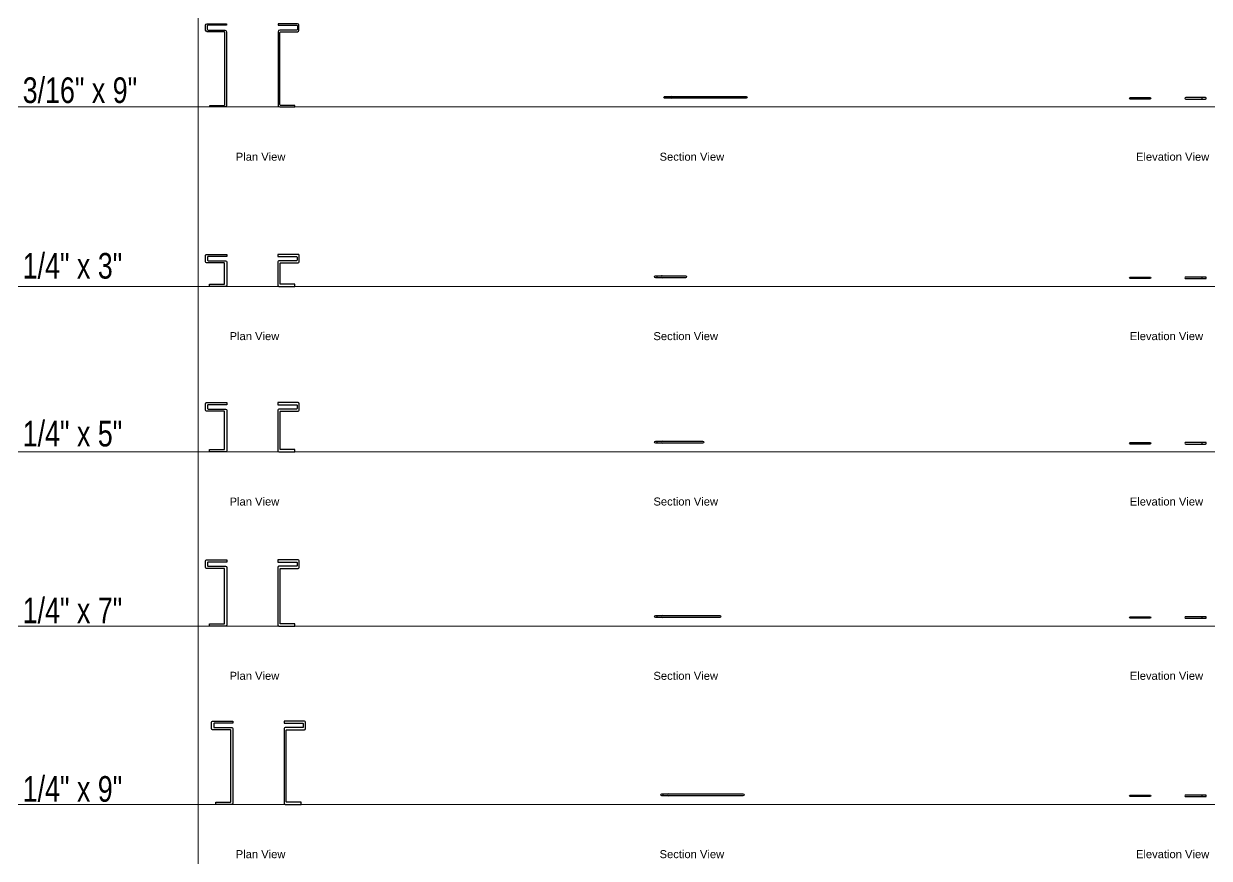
# Model space of a CAD drawing. Header units: inches. Extents: x 46 to 220, y -126 to 64.
# Drawn here: x 46 to 184.9, y -126.1 to -28.3 of the extents above; entities that cross this region are included whole.
import ezdxf
from ezdxf.enums import TextEntityAlignment as Align

# ---------------------------------------------------------------- set-up
doc = ezdxf.new("R2010")
doc.units = ezdxf.units.IN
doc.header["$LTSCALE"] = 48
doc.header["$MEASUREMENT"] = 0
doc.layers.add('A-Anno-Dims', color=211, linetype='Continuous', lineweight=25)
doc.layers.add('G-Anno-Ttlb', color=213, linetype='Continuous', lineweight=50)
doc.layers.add('G-Anno-Nplt', color=140, linetype='Continuous', lineweight=18, plot=False)
doc.styles.add('Arch-Dim', font='arial.ttf', dxfattribs={"width": 0.75})
doc.styles.add('RomanS', font='romans.shx')

# ---------------------------------------------------------------- blocks, each defined once
blk = doc.blocks.new('Anno_Title_T2')
at = {"color": 0, "linetype": 'ByBlock', "lineweight": -2, "style": 'RomanS'}
blk.add_attdef('TITLE', (0, 0.5), '', height=1.25, dxfattribs=at)
blk.add_attdef('SCALE', text='', height=0.75, dxfattribs=at).set_placement((0, -0.5), align=Align.TOP_LEFT)
blk = doc.blocks.new('AecDtl_.1875x9WireColumnAnchorElevationLeft')
at = {"color": 0, "linetype": 'ByBlock', "lineweight": -2, "ltscale": 0.0625}
blk.add_lwpolyline([(-0.09375, 0.1875), (2.21875, 0.1875, -1), (2.21875, 0), (-0.09375, 0, -1)], format="xyb", close=True, dxfattribs=at)
blk.add_lwpolyline([(0.3125, 0.1875), (0.3125, 0)], dxfattribs=at)
blk = doc.blocks.new('AecDtl_.1875x9WireColumnAnchorElevationRight')
at = {"color": 0, "linetype": 'ByBlock', "lineweight": -2, "ltscale": 0.0625}
blk.add_lwpolyline([(0.09375, 0.1875), (-2.21875, 0.1875, 1), (-2.21875, 0), (0.09375, 0, 1)], format="xyb", close=True, dxfattribs=at)
blk.add_lwpolyline([(-0.3125, 0.1875), (-0.3125, 0)], dxfattribs=at)
blk = doc.blocks.new('AecDtl_.25x3WireColumnAnchorElevationLeft')
at = {"color": 0, "linetype": 'ByBlock', "lineweight": -2, "ltscale": 0.0625}
blk.add_lwpolyline([(-0.09375, 0.1875), (2.21875, 0.1875, -1), (2.21875, 0), (-0.09375, 0, -1)], format="xyb", close=True, dxfattribs=at)
blk.add_lwpolyline([(0.3125, 0.1875), (0.3125, 0)], dxfattribs=at)
blk = doc.blocks.new('AecDtl_.25x3WireColumnAnchorElevationRight')
at = {"color": 0, "linetype": 'ByBlock', "lineweight": -2, "ltscale": 0.0625}
blk.add_lwpolyline([(0.09375, 0.1875), (-2.21875, 0.1875, 1), (-2.21875, 0), (0.09375, 0, 1)], format="xyb", close=True, dxfattribs=at)
blk.add_lwpolyline([(-0.3125, 0.1875), (-0.3125, 0)], dxfattribs=at)
blk = doc.blocks.new('AecDtl_.25x5WireColumnAnchorElevationLeft')
at = {"color": 0, "linetype": 'ByBlock', "lineweight": -2, "ltscale": 0.0625}
blk.add_lwpolyline([(-0.09375, 0.1875), (2.21875, 0.1875, -1), (2.21875, 0), (-0.09375, 0, -1)], format="xyb", close=True, dxfattribs=at)
blk.add_lwpolyline([(0.3125, 0.1875), (0.3125, 0)], dxfattribs=at)
blk = doc.blocks.new('AecDtl_.25x5WireColumnAnchorElevationRight')
at = {"color": 0, "linetype": 'ByBlock', "lineweight": -2, "ltscale": 0.0625}
blk.add_lwpolyline([(0.09375, 0.1875), (-2.21875, 0.1875, 1), (-2.21875, 0), (0.09375, 0, 1)], format="xyb", close=True, dxfattribs=at)
blk.add_lwpolyline([(-0.3125, 0.1875), (-0.3125, 0)], dxfattribs=at)
blk = doc.blocks.new('AecDtl_.25x7WireColumnAnchorElevationLeft')
at = {"color": 0, "linetype": 'ByBlock', "lineweight": -2, "ltscale": 0.0625}
blk.add_lwpolyline([(-0.09375, 0.1875), (2.21875, 0.1875, -1), (2.21875, 0), (-0.09375, 0, -1)], format="xyb", close=True, dxfattribs=at)
blk.add_lwpolyline([(0.3125, 0.1875), (0.3125, 0)], dxfattribs=at)
blk = doc.blocks.new('AecDtl_.25x7WireColumnAnchorElevationRight')
at = {"color": 0, "linetype": 'ByBlock', "lineweight": -2, "ltscale": 0.0625}
blk.add_lwpolyline([(0.09375, 0.1875), (-2.21875, 0.1875, 1), (-2.21875, 0), (0.09375, 0, 1)], format="xyb", close=True, dxfattribs=at)
blk.add_lwpolyline([(-0.3125, 0.1875), (-0.3125, 0)], dxfattribs=at)
blk = doc.blocks.new('AecDtl_.25x9WireColumnAnchorElevationLeft')
at = {"color": 0, "linetype": 'ByBlock', "lineweight": -2, "ltscale": 0.0625}
blk.add_lwpolyline([(-0.09375, 0.1875), (2.21875, 0.1875, -1), (2.21875, 0), (-0.09375, 0, -1)], format="xyb", close=True, dxfattribs=at)
blk.add_lwpolyline([(0.3125, 0.1875), (0.3125, 0)], dxfattribs=at)
blk = doc.blocks.new('AecDtl_.25x9WireColumnAnchorElevationRight')
at = {"color": 0, "linetype": 'ByBlock', "lineweight": -2, "ltscale": 0.0625}
blk.add_lwpolyline([(0.09375, 0.1875), (-2.21875, 0.1875, 1), (-2.21875, 0), (0.09375, 0, 1)], format="xyb", close=True, dxfattribs=at)
blk.add_lwpolyline([(-0.3125, 0.1875), (-0.3125, 0)], dxfattribs=at)
blk = doc.blocks.new('AecDtl_.1875x9WireColumnAnchorPlanLeft')
at = {"color": 0, "linetype": 'ByBlock', "lineweight": -2, "ltscale": 0.0625}
blk.add_lwpolyline([(2.25, 0.75), (2.25, 0.5625), (0.09375, 0.5625, 0.414213562), (0, 0.46875), (0, 0.09375, 0.414213562), (0.09375, 0), (2.0625, 0, -0.414213562), (2.25, -0.1875), (2.25, -8.8125, -0.414213562), (2.0625, -9), (0.3125, -9), (0.3125, -8.8125), (1.96875, -8.8125, 0.414213562), (2.0625, -8.71875), (2.0625, -0.28125, 0.414213562), (1.96875, -0.1875), (0, -0.1875, -0.414213562), (-0.1875, 0), (-0.1875, 0.5625, -0.414213562), (0, 0.75)], format="xyb", close=True, dxfattribs=at)
blk = doc.blocks.new('AecDtl_.1875x9WireColumnAnchorPlanRight')
at = {"color": 0, "linetype": 'ByBlock', "lineweight": -2, "ltscale": 0.0625}
blk.add_lwpolyline([(-2.25, 0.75), (-2.25, 0.5625), (-0.09375, 0.5625, -0.414213562), (0, 0.46875), (0, 0.09375, -0.414213562), (-0.09375, 0), (-2.0625, 0, 0.414213562), (-2.25, -0.1875), (-2.25, -8.8125, 0.414213562), (-2.0625, -9), (-0.3125, -9), (-0.3125, -8.8125), (-1.96875, -8.8125, -0.414213562), (-2.0625, -8.71875), (-2.0625, -0.28125, -0.414213562), (-1.96875, -0.1875), (0, -0.1875, 0.414213562), (0.1875, 0), (0.1875, 0.5625, 0.414213562), (0, 0.75)], format="xyb", close=True, dxfattribs=at)
blk = doc.blocks.new('AecDtl_.1875x9WireColumnAnchorSection')
at = {"color": 0, "linetype": 'ByBlock', "lineweight": -2, "ltscale": 0.0625}
blk.add_lwpolyline([(-0.65625, 0.1875), (8.90625, 0.1875, -1), (8.90625, 0), (-0.65625, 0)], format="xyb", dxfattribs=at)
blk.add_circle((-0.65625, 0.09375), 0.09375, dxfattribs=at)
blk.add_arc((0.09375, 0.09375), 0.09375, 90, 270, dxfattribs=at)
blk = doc.blocks.new('AecDtl_.25x3WireColumnAnchorPlanLeft')
at = {"color": 0, "linetype": 'ByBlock', "lineweight": -2, "ltscale": 0.0625}
blk.add_lwpolyline([(2.25, 0.75), (2.25, 0.5), (0.0625, 0.5, 0.41421356), (0, 0.4375), (0, 0.0625, 0.41421356), (0.0625, 0), (2.125, 0, -0.41421356), (2.25, -0.125), (2.25, -2.875, -0.41421356), (2.125, -3), (0.25, -3), (0.25, -2.75), (1.9375, -2.75, 0.41421356), (2, -2.6875), (2, -0.3125, 0.41421356), (1.9375, -0.25), (-0.125, -0.25, -0.41421356), (-0.25, -0.125), (-0.25, 0.625, -0.41421356), (-0.125, 0.75), (2.25, 0.75)], format="xyb", dxfattribs=at)
blk = doc.blocks.new('AecDtl_.25x3WireColumnAnchorPlanRight')
at = {"color": 0, "linetype": 'ByBlock', "lineweight": -2, "ltscale": 0.0625}
blk.add_lwpolyline([(-2.25, 0.75), (-2.25, 0.5), (-0.0625, 0.5, -0.41421356), (0, 0.4375), (0, 0.0625, -0.41421356), (-0.0625, 0), (-2.125, 0, 0.41421356), (-2.25, -0.125), (-2.25, -2.875, 0.41421356), (-2.125, -3), (-0.25, -3), (-0.25, -2.75), (-1.9375, -2.75, -0.41421356), (-2, -2.6875), (-2, -0.3125, -0.41421356), (-1.9375, -0.25), (0.125, -0.25, 0.41421356), (0.25, -0.125), (0.25, 0.625, 0.41421356), (0.125, 0.75), (-2.25, 0.75)], format="xyb", dxfattribs=at)
blk = doc.blocks.new('AecDtl_.25x3WireColumnAnchorSection')
at = {"color": 0, "linetype": 'ByBlock', "lineweight": -2, "ltscale": 0.0625}
blk.add_lwpolyline([(-0.625, 0.25), (2.875, 0.25, -1), (2.875, 0), (-0.625, 0)], format="xyb", dxfattribs=at)
blk.add_circle((-0.625, 0.125), 0.125, dxfattribs=at)
blk.add_arc((0.125, 0.125), 0.125, 90, 270, dxfattribs=at)
blk = doc.blocks.new('AecDtl_.25x5WireColumnAnchorPlanLeft')
at = {"color": 0, "linetype": 'ByBlock', "lineweight": -2, "ltscale": 0.0625}
blk.add_lwpolyline([(2.25, 0.75), (2.25, 0.5), (0.0625, 0.5, 0.41421356), (0, 0.4375), (0, 0.0625, 0.41421356), (0.0625, 0), (2.125, 0, -0.41421356), (2.25, -0.125), (2.25, -4.875, -0.41421356), (2.125, -5), (0.25, -5), (0.25, -4.75), (1.9375, -4.75, 0.41421356), (2, -4.6875), (2, -0.3125, 0.41421356), (1.9375, -0.25), (-0.125, -0.25, -0.41421356), (-0.25, -0.125), (-0.25, 0.625, -0.41421356), (-0.125, 0.75), (2.25, 0.75)], format="xyb", dxfattribs=at)
blk = doc.blocks.new('AecDtl_.25x5WireColumnAnchorPlanRight')
at = {"color": 0, "linetype": 'ByBlock', "lineweight": -2, "ltscale": 0.0625}
blk.add_lwpolyline([(-2.25, 0.75), (-2.25, 0.5), (-0.0625, 0.5, -0.41421356), (0, 0.4375), (0, 0.0625, -0.41421356), (-0.0625, 0), (-2.125, 0, 0.41421356), (-2.25, -0.125), (-2.25, -4.875, 0.41421356), (-2.125, -5), (-0.25, -5), (-0.25, -4.75), (-1.9375, -4.75, -0.41421356), (-2, -4.6875), (-2, -0.3125, -0.41421356), (-1.9375, -0.25), (0.125, -0.25, 0.41421356), (0.25, -0.125), (0.25, 0.625, 0.41421356), (0.125, 0.75), (-2.25, 0.75)], format="xyb", dxfattribs=at)
blk = doc.blocks.new('AecDtl_.25x5WireColumnAnchorSection')
at = {"color": 0, "linetype": 'ByBlock', "lineweight": -2, "ltscale": 0.0625}
blk.add_lwpolyline([(-0.625, 0.25), (4.875, 0.25, -1), (4.875, 0), (-0.625, 0)], format="xyb", dxfattribs=at)
blk.add_circle((-0.625, 0.125), 0.125, dxfattribs=at)
blk.add_arc((0.125, 0.125), 0.125, 90, 270, dxfattribs=at)
blk = doc.blocks.new('AecDtl_.25x7WireColumnAnchorPlanLeft')
at = {"color": 0, "linetype": 'ByBlock', "lineweight": -2, "ltscale": 0.0625}
blk.add_lwpolyline([(2.25, 0.75), (2.25, 0.5), (0.0625, 0.5, 0.41421356), (0, 0.4375), (0, 0.0625, 0.41421356), (0.0625, 0), (2.125, 0, -0.41421356), (2.25, -0.125), (2.25, -6.875, -0.41421356), (2.125, -7), (0.25, -7), (0.25, -6.75), (1.9375, -6.75, 0.41421356), (2, -6.6875), (2, -0.3125, 0.41421356), (1.9375, -0.25), (-0.125, -0.25, -0.41421356), (-0.25, -0.125), (-0.25, 0.625, -0.41421356), (-0.125, 0.75), (2.25, 0.75)], format="xyb", dxfattribs=at)
blk = doc.blocks.new('AecDtl_.25x7WireColumnAnchorPlanRight')
at = {"color": 0, "linetype": 'ByBlock', "lineweight": -2, "ltscale": 0.0625}
blk.add_lwpolyline([(-2.25, 0.75), (-2.25, 0.5), (-0.0625, 0.5, -0.41421356), (0, 0.4375), (0, 0.0625, -0.41421356), (-0.0625, 0), (-2.125, 0, 0.41421356), (-2.25, -0.125), (-2.25, -6.875, 0.41421356), (-2.125, -7), (-0.25, -7), (-0.25, -6.75), (-1.9375, -6.75, -0.41421356), (-2, -6.6875), (-2, -0.3125, -0.41421356), (-1.9375, -0.25), (0.125, -0.25, 0.41421356), (0.25, -0.125), (0.25, 0.625, 0.41421356), (0.125, 0.75), (-2.25, 0.75)], format="xyb", dxfattribs=at)
blk = doc.blocks.new('AecDtl_.25x7WireColumnAnchorSection')
at = {"color": 0, "linetype": 'ByBlock', "lineweight": -2, "ltscale": 0.0625}
blk.add_lwpolyline([(-0.625, 0.25), (6.875, 0.25, -1), (6.875, 0), (-0.625, 0)], format="xyb", dxfattribs=at)
blk.add_circle((-0.625, 0.125), 0.125, dxfattribs=at)
blk.add_arc((0.125, 0.125), 0.125, 90, 270, dxfattribs=at)
blk = doc.blocks.new('AecDtl_.25x9WireColumnAnchorPlanLeft')
at = {"color": 0, "linetype": 'ByBlock', "lineweight": -2, "ltscale": 0.0625}
blk.add_lwpolyline([(2.25, 0.75), (2.25, 0.5), (0.0625, 0.5, 0.41421356), (0, 0.4375), (0, 0.0625, 0.41421356), (0.0625, 0), (2.125, 0, -0.41421356), (2.25, -0.125), (2.25, -8.875, -0.41421356), (2.125, -9), (0.25, -9), (0.25, -8.75), (1.9375, -8.75, 0.41421356), (2, -8.6875), (2, -0.3125, 0.41421356), (1.9375, -0.25), (-0.125, -0.25, -0.41421356), (-0.25, -0.125), (-0.25, 0.625, -0.41421356), (-0.125, 0.75), (2.25, 0.75)], format="xyb", dxfattribs=at)
blk = doc.blocks.new('AecDtl_.25x9WireColumnAnchorPlanRight')
at = {"color": 0, "linetype": 'ByBlock', "lineweight": -2, "ltscale": 0.0625}
blk.add_lwpolyline([(-2.25, 0.75), (-2.25, 0.5), (-0.0625, 0.5, -0.41421356), (0, 0.4375), (0, 0.0625, -0.41421356), (-0.0625, 0), (-2.125, 0, 0.41421356), (-2.25, -0.125), (-2.25, -8.875, 0.41421356), (-2.125, -9), (-0.25, -9), (-0.25, -8.75), (-1.9375, -8.75, -0.41421356), (-2, -8.6875), (-2, -0.3125, -0.41421356), (-1.9375, -0.25), (0.125, -0.25, 0.41421356), (0.25, -0.125), (0.25, 0.625, 0.41421356), (0.125, 0.75), (-2.25, 0.75)], format="xyb", dxfattribs=at)
blk = doc.blocks.new('AecDtl_.25x9WireColumnAnchorSection')
at = {"color": 0, "linetype": 'ByBlock', "lineweight": -2, "ltscale": 0.0625}
blk.add_lwpolyline([(-0.625, 0.25), (8.875, 0.25, -1), (8.875, 0), (-0.625, 0)], format="xyb", dxfattribs=at)
blk.add_circle((-0.625, 0.125), 0.125, dxfattribs=at)
blk.add_arc((0.125, 0.125), 0.125, 90, 270, dxfattribs=at)

msp = doc.modelspace()

# ---------------------------------------------------------------- linework, layer by layer
at = {"layer": 'G-Anno-Nplt'}
for p, direction in [((66.40562, 298.01685), (0, -1)), ((1082.46492, -38.03221), (1, 0)), ((1081.74279, -59.04941), (1, 0)), ((1081.74279, -78.42629), (1, 0)), ((1081.74279, -98.84359), (1, 0)), ((1082.46492, -119.73879), (1, 0))]:
    msp.add_xline(p, direction, dxfattribs=at)

# ---------------------------------------------------------------- block references
for name, p in [('AecDtl_.1875x9WireColumnAnchorPlanLeft', (67.45993, -29.03221)), ('AecDtl_.1875x9WireColumnAnchorPlanRight', (78.02243, -29.03221)), ('AecDtl_.1875x9WireColumnAnchorSection', (121.71645, -37.00096)), ('AecDtl_.1875x9WireColumnAnchorElevationLeft', (175.71491, -37.12596)), ('AecDtl_.1875x9WireColumnAnchorElevationRight', (184.33991, -37.12596)), ('AecDtl_.25x3WireColumnAnchorPlanLeft', (67.49118, -56.04941)), ('AecDtl_.25x3WireColumnAnchorPlanRight', (77.99118, -56.04941)), ('AecDtl_.25x3WireColumnAnchorSection', (120.63698, -58.04941)), ('AecDtl_.25x3WireColumnAnchorElevationLeft', (175.71491, -58.14316)), ('AecDtl_.25x3WireColumnAnchorElevationRight', (184.33991, -58.14316)), ('AecDtl_.25x5WireColumnAnchorPlanLeft', (67.49118, -73.42629)), ('AecDtl_.25x5WireColumnAnchorPlanRight', (77.99118, -73.42629)), ('AecDtl_.25x5WireColumnAnchorSection', (120.63698, -77.42629)), ('AecDtl_.25x5WireColumnAnchorElevationLeft', (175.71491, -77.52004)), ('AecDtl_.25x5WireColumnAnchorElevationRight', (184.33991, -77.52004)), ('AecDtl_.25x7WireColumnAnchorPlanLeft', (67.49118, -91.84359)), ('AecDtl_.25x7WireColumnAnchorPlanRight', (77.99118, -91.84359)), ('AecDtl_.25x7WireColumnAnchorSection', (120.63698, -97.84359)), ('AecDtl_.25x7WireColumnAnchorElevationLeft', (175.71491, -97.93734)), ('AecDtl_.25x7WireColumnAnchorElevationRight', (184.33991, -97.93734)), ('AecDtl_.25x9WireColumnAnchorPlanLeft', (68.21331, -110.73879)), ('AecDtl_.25x9WireColumnAnchorPlanRight', (78.71331, -110.73879)), ('AecDtl_.25x9WireColumnAnchorSection', (121.35911, -118.73879)), ('AecDtl_.25x9WireColumnAnchorElevationLeft', (175.71491, -118.83254)), ('AecDtl_.25x9WireColumnAnchorElevationRight', (184.33991, -118.83254))]:
    msp.add_blockref(name, p)
at = {"layer": 'G-Anno-Ttlb'}
ref = msp.add_blockref('Anno_Title_T2', (70.79889, -44.70755), dxfattribs=dict(at, xscale=0.75, yscale=0.75, zscale=0.75))
ref.add_attrib('TITLE', 'Plan View', (70.79889, -44.33255), dxfattribs={"layer": '0', "color": 0, "linetype": 'ByBlock', "lineweight": -2, "height": 0.9375, "style": 'Arch-Dim'})
ref = msp.add_blockref('Anno_Title_T2', (120.4682, -44.70755), dxfattribs=dict(at, xscale=0.75, yscale=0.75, zscale=0.75))
ref.add_attrib('TITLE', 'Section View', (120.4682, -44.33255), dxfattribs={"layer": '0', "color": 0, "linetype": 'ByBlock', "lineweight": -2, "height": 0.9375, "style": 'Arch-Dim'})
ref = msp.add_blockref('Anno_Title_T2', (176.29229, -44.70755), dxfattribs=dict(at, xscale=0.75, yscale=0.75, zscale=0.75))
ref.add_attrib('TITLE', 'Elevation View', (176.29229, -44.33255), dxfattribs={"layer": '0', "color": 0, "linetype": 'ByBlock', "lineweight": -2, "height": 0.9375, "style": 'Arch-Dim'})
ref = msp.add_blockref('Anno_Title_T2', (70.07676, -65.72475), dxfattribs=dict(at, xscale=0.75, yscale=0.75, zscale=0.75))
ref.add_attrib('TITLE', 'Plan View', (70.07676, -65.34975), dxfattribs={"layer": '0', "color": 0, "linetype": 'ByBlock', "lineweight": -2, "height": 0.9375, "style": 'Arch-Dim'})
ref = msp.add_blockref('Anno_Title_T2', (119.74607, -65.72475), dxfattribs=dict(at, xscale=0.75, yscale=0.75, zscale=0.75))
ref.add_attrib('TITLE', 'Section View', (119.74607, -65.34975), dxfattribs={"layer": '0', "color": 0, "linetype": 'ByBlock', "lineweight": -2, "height": 0.9375, "style": 'Arch-Dim'})
ref = msp.add_blockref('Anno_Title_T2', (175.57016, -65.72475), dxfattribs=dict(at, xscale=0.75, yscale=0.75, zscale=0.75))
ref.add_attrib('TITLE', 'Elevation View', (175.57016, -65.34975), dxfattribs={"layer": '0', "color": 0, "linetype": 'ByBlock', "lineweight": -2, "height": 0.9375, "style": 'Arch-Dim'})
ref = msp.add_blockref('Anno_Title_T2', (70.07676, -85.10164), dxfattribs=dict(at, xscale=0.75, yscale=0.75, zscale=0.75))
ref.add_attrib('TITLE', 'Plan View', (70.07676, -84.72664), dxfattribs={"layer": '0', "color": 0, "linetype": 'ByBlock', "lineweight": -2, "height": 0.9375, "style": 'Arch-Dim'})
ref = msp.add_blockref('Anno_Title_T2', (119.74607, -85.10164), dxfattribs=dict(at, xscale=0.75, yscale=0.75, zscale=0.75))
ref.add_attrib('TITLE', 'Section View', (119.74607, -84.72664), dxfattribs={"layer": '0', "color": 0, "linetype": 'ByBlock', "lineweight": -2, "height": 0.9375, "style": 'Arch-Dim'})
ref = msp.add_blockref('Anno_Title_T2', (175.57016, -85.10164), dxfattribs=dict(at, xscale=0.75, yscale=0.75, zscale=0.75))
ref.add_attrib('TITLE', 'Elevation View', (175.57016, -84.72664), dxfattribs={"layer": '0', "color": 0, "linetype": 'ByBlock', "lineweight": -2, "height": 0.9375, "style": 'Arch-Dim'})
ref = msp.add_blockref('Anno_Title_T2', (70.07676, -105.51894), dxfattribs=dict(at, xscale=0.75, yscale=0.75, zscale=0.75))
ref.add_attrib('TITLE', 'Plan View', (70.07676, -105.14394), dxfattribs={"layer": '0', "color": 0, "linetype": 'ByBlock', "lineweight": -2, "height": 0.9375, "style": 'Arch-Dim'})
ref = msp.add_blockref('Anno_Title_T2', (119.74607, -105.51894), dxfattribs=dict(at, xscale=0.75, yscale=0.75, zscale=0.75))
ref.add_attrib('TITLE', 'Section View', (119.74607, -105.14394), dxfattribs={"layer": '0', "color": 0, "linetype": 'ByBlock', "lineweight": -2, "height": 0.9375, "style": 'Arch-Dim'})
ref = msp.add_blockref('Anno_Title_T2', (175.57016, -105.51894), dxfattribs=dict(at, xscale=0.75, yscale=0.75, zscale=0.75))
ref.add_attrib('TITLE', 'Elevation View', (175.57016, -105.14394), dxfattribs={"layer": '0', "color": 0, "linetype": 'ByBlock', "lineweight": -2, "height": 0.9375, "style": 'Arch-Dim'})
ref = msp.add_blockref('Anno_Title_T2', (70.79889, -126.41414), dxfattribs=dict(at, xscale=0.75, yscale=0.75, zscale=0.75))
ref.add_attrib('TITLE', 'Plan View', (70.79889, -126.03914), dxfattribs={"layer": '0', "color": 0, "linetype": 'ByBlock', "lineweight": -2, "height": 0.9375, "style": 'Arch-Dim'})
ref = msp.add_blockref('Anno_Title_T2', (120.4682, -126.41414), dxfattribs=dict(at, xscale=0.75, yscale=0.75, zscale=0.75))
ref.add_attrib('TITLE', 'Section View', (120.4682, -126.03914), dxfattribs={"layer": '0', "color": 0, "linetype": 'ByBlock', "lineweight": -2, "height": 0.9375, "style": 'Arch-Dim'})
ref = msp.add_blockref('Anno_Title_T2', (176.29229, -126.41414), dxfattribs=dict(at, xscale=0.75, yscale=0.75, zscale=0.75))
ref.add_attrib('TITLE', 'Elevation View', (176.29229, -126.03914), dxfattribs={"layer": '0', "color": 0, "linetype": 'ByBlock', "lineweight": -2, "height": 0.9375, "style": 'Arch-Dim'})

# ---------------------------------------------------------------- texts
at = {"layer": 'A-Anno-Dims', "style": 'Arch-Dim', "width": 0.75}
for s, p in [('3/16" x 9"', (45.83081, -37.57073)), ('1/4" x 3"', (45.83081, -58.14247)), ('1/4" x 5"', (45.83081, -77.80217)), ('1/4" x 7"', (45.83081, -98.51885)), ('1/4" x 9"', (45.83081, -119.42389))]:
    msp.add_text(s, height=3, dxfattribs=at).set_placement(p)

doc.saveas('drawing.dxf')
